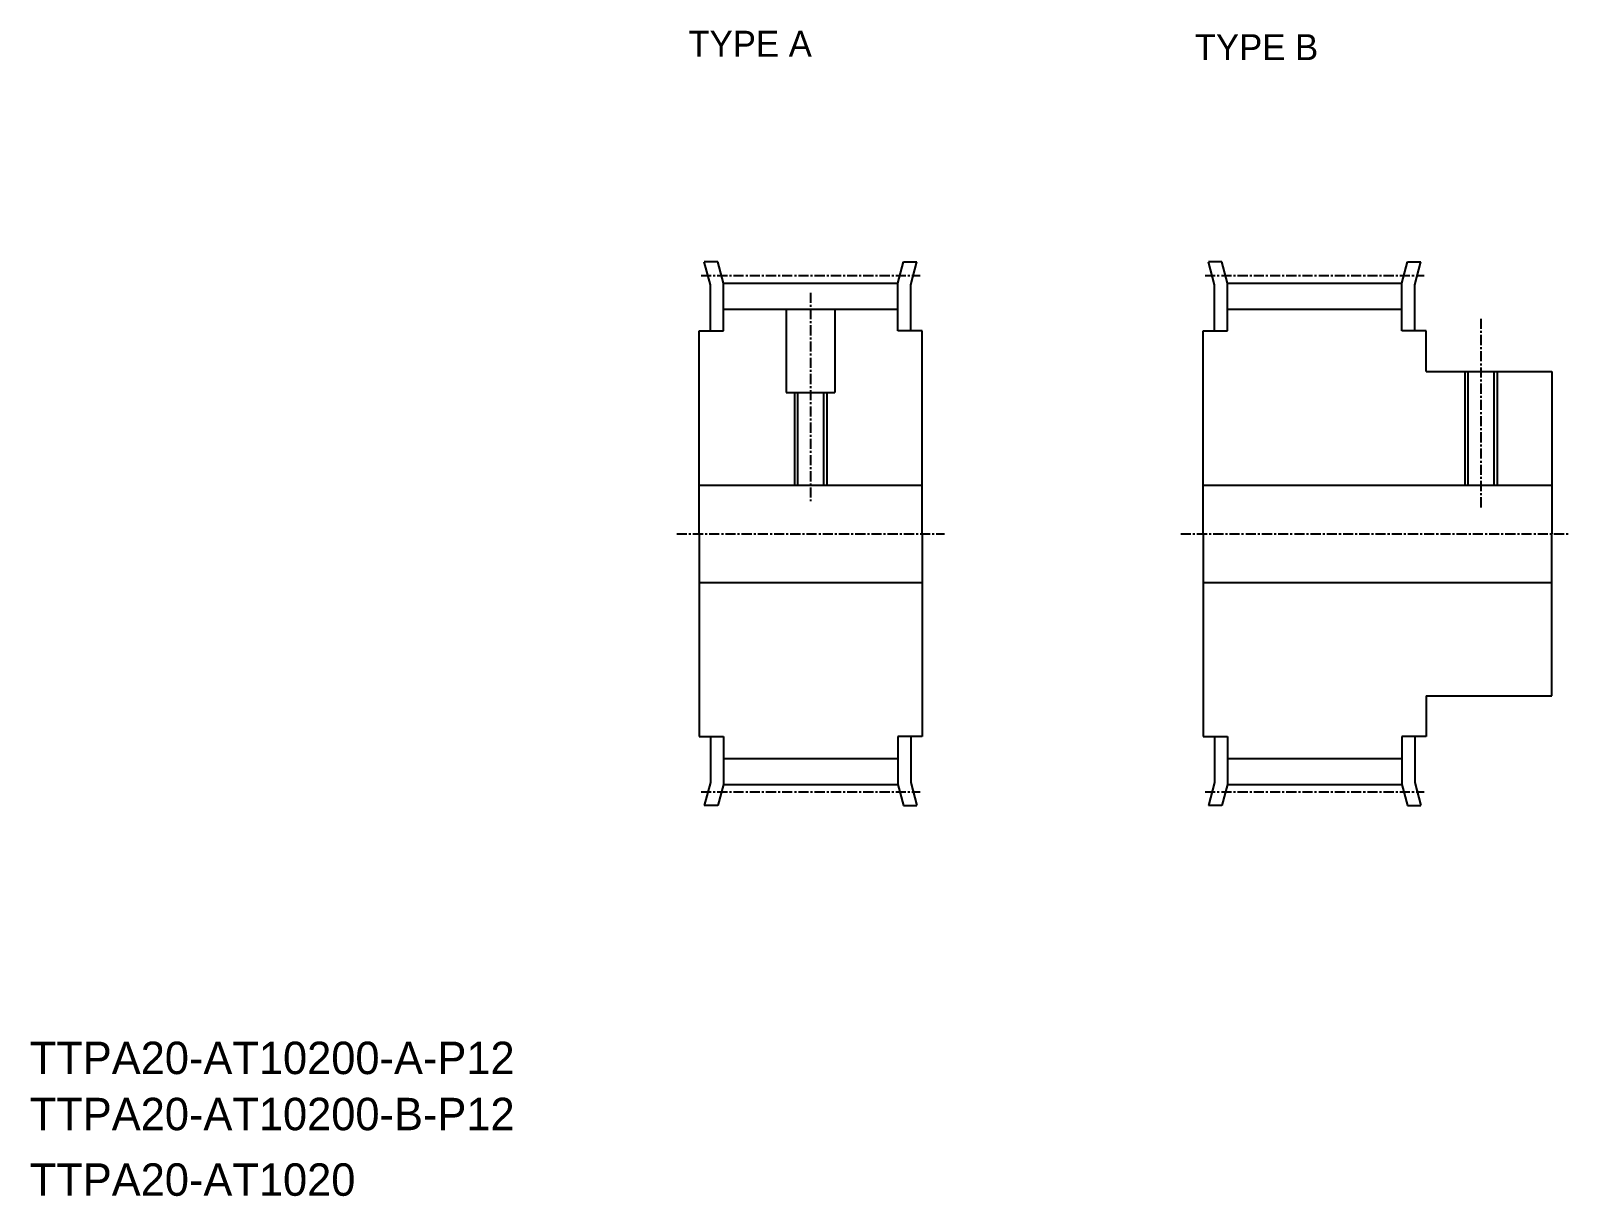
# Model space of a CAD drawing. Extents: x 34 to 223, y 59 to 203.
import ezdxf

# ---------------------------------------------------------------- set-up
doc = ezdxf.new("R2010")
doc.units = 0
doc.linetypes.add('CENTER', pattern=[2, 1.25, -0.25, 0.25, -0.25])
doc.layers.get('0').update_dxf_attribs({"linetype": 'CONTINUOUS'})
doc.layers.add('CENTER', color=1, linetype='CENTER')

msp = doc.modelspace()

# ---------------------------------------------------------------- linework, layer by layer
at = {"color": 7, "linetype": 'CONTINUOUS'}
for p, q in [((117.27, 171.79), (116.51, 174.6)), ((118.17, 174.6), (116.51, 174.6)), ((118.87, 172), (118.17, 174.6)), ((140.37, 172), (141.06, 174.6)), ((141.06, 174.6), (142.72, 174.6)), ((141.97, 171.79), (142.72, 174.6)), ((179.4, 171.79), (178.65, 174.6)), ((180.31, 174.6), (178.65, 174.6)), ((181, 172), (180.31, 174.6)), ((202.5, 172), (203.2, 174.6)), ((203.2, 174.6), (204.86, 174.6)), ((204.1, 171.79), (204.86, 174.6)), ((117.27, 166.1), (117.27, 171.79)), ((118.87, 166.1), (118.87, 172)), ((118.87, 172), (140.37, 172)), ((140.37, 166.1), (140.37, 172)), ((141.97, 166.1), (141.97, 171.79)), ((179.4, 166.1), (179.4, 171.79)), ((181, 172), (202.5, 172)), ((181, 166.1), (181, 172)), ((202.5, 166.1), (202.5, 172)), ((204.1, 166.1), (204.1, 171.79)), ((118.87, 168.8), (140.37, 168.8)), ((126.62, 168.8), (126.62, 158.5)), ((132.62, 168.8), (132.62, 158.5)), ((181, 168.8), (202.5, 168.8)), ((115.87, 141.1), (115.87, 166.1)), ((115.87, 166.1), (118.87, 166.1)), ((143.37, 166.1), (140.37, 166.1)), ((143.37, 141.1), (143.37, 166.1)), ((178, 141.1), (178, 166.1)), ((178, 166.1), (181, 166.1)), ((205.5, 166.1), (202.5, 166.1)), ((205.5, 161.1), (205.5, 166.1)), ((205.5, 161.1), (221, 161.1)), ((210.65, 161.1), (210.65, 147.1)), ((213.85, 161.1), (213.85, 147.1)), ((221, 161.1), (221, 141.1)), ((126.62, 158.5), (132.62, 158.5)), ((128.02, 158.5), (128.02, 147.1)), ((131.22, 158.5), (131.22, 147.1)), ((115.87, 147.1), (143.37, 147.1)), ((178, 147.1), (221, 147.1)), ((115.87, 141.1), (115.87, 116.1)), ((143.37, 141.1), (143.37, 116.1)), ((178, 141.1), (178, 116.1)), ((221, 121.1), (221, 141.1)), ((115.87, 135.1), (143.37, 135.1)), ((178, 135.1), (221, 135.1)), ((205.5, 121.1), (221, 121.1)), ((205.5, 121.1), (205.5, 116.1)), ((115.87, 116.1), (118.87, 116.1)), ((117.27, 116.1), (117.27, 110.41)), ((118.87, 116.1), (118.87, 110.2)), ((140.37, 116.1), (140.37, 110.2)), ((143.37, 116.1), (140.37, 116.1)), ((141.97, 116.1), (141.97, 110.41)), ((178, 116.1), (181, 116.1)), ((179.4, 116.1), (179.4, 110.41)), ((181, 116.1), (181, 110.2)), ((202.5, 116.1), (202.5, 110.2)), ((205.5, 116.1), (202.5, 116.1)), ((204.1, 116.1), (204.1, 110.41)), ((118.87, 113.4), (140.37, 113.4)), ((181, 113.4), (202.5, 113.4)), ((117.27, 110.41), (116.51, 107.6)), ((118.87, 110.2), (118.17, 107.6)), ((118.87, 110.2), (140.37, 110.2)), ((140.37, 110.2), (141.06, 107.6)), ((141.97, 110.41), (142.72, 107.6)), ((179.4, 110.41), (178.65, 107.6)), ((181, 110.2), (180.31, 107.6)), ((181, 110.2), (202.5, 110.2)), ((202.5, 110.2), (203.2, 107.6)), ((204.1, 110.41), (204.86, 107.6)), ((118.17, 107.6), (116.51, 107.6)), ((141.06, 107.6), (142.72, 107.6)), ((180.31, 107.6), (178.65, 107.6)), ((203.2, 107.6), (204.86, 107.6))]:
    msp.add_line(p, q, dxfattribs=at)
at = {"color": 3, "linetype": 'CONTINUOUS'}
for p, q in [((210.25, 161.1), (210.25, 147.1)), ((214.25, 161.1), (214.25, 147.1)), ((127.62, 158.5), (127.62, 147.1)), ((131.62, 158.5), (131.62, 147.1))]:
    msp.add_line(p, q, dxfattribs=at)
at = {"layer": 'CENTER'}
for p, q in [((116.12, 172.93), (143.12, 172.93)), ((178.25, 172.93), (205.25, 172.93)), ((129.62, 170.8), (129.62, 145.1)), ((212.25, 167.6), (212.25, 144.1)), ((113.12, 141.1), (146.12, 141.1)), ((175.25, 141.1), (223.25, 141.1)), ((116.12, 109.27), (143.12, 109.27)), ((178.25, 109.27), (205.25, 109.27))]:
    msp.add_line(p, q, dxfattribs=at)

# ---------------------------------------------------------------- texts
at = {"color": 7, "linetype": 'CONTINUOUS'}
for s, height, p in [('TYPE A', 3.2, (114.56, 199.9)), ('TYPE B', 3.2, (176.97, 199.48)), ('TTPA20-AT10200-A-P12', 4, (33.38, 74.48)), ('TTPA20-AT10200-B-P12', 4, (33.38, 67.56)), ('TTPA20-AT1020', 4, (33.38, 59.48))]:
    msp.add_text(s, height=height, dxfattribs=at).set_placement(p)

doc.saveas('drawing.dxf')
